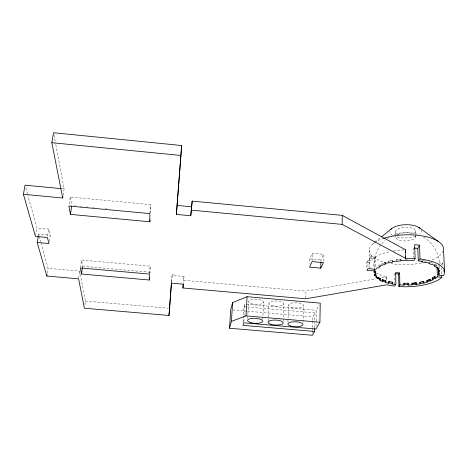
<?xml version="1.0" encoding="UTF-8"?>
<svg xmlns="http://www.w3.org/2000/svg" width="468" height="468" viewBox="0 0 468 468"><rect width="100%" height="100%" fill="white"/><g stroke="black" fill="none" stroke-linecap="round" stroke-linejoin="round"><path stroke-width="0.35" stroke-dasharray="2.34 1.75" d="M149.976 273.663L150.193 266.187L81.514 260.044L80.478 267.228M150.749 212.975L150.836 204.674L70.276 197.051L68.995 205.329M323.499 261.243L323.61 254.305L312.285 253.27L309.757 258.915L309.646 263.706M320.89 261.302L320.913 259.933L323.61 254.305M316.052 326.137L316.134 321.814M316.152 321.095L316.362 310.284L319.27 304.908M312.454 333.134L312.501 331.011M312.513 330.303L312.56 328.179M312.571 327.471L312.712 321.101M312.723 320.393L312.8 316.854L314.964 312.858L247.625 307.014M314.666 327.887L314.964 312.858M312.115 260.898L312.285 253.27M303.03 322.3L303.469 305.563M305.779 298.093L305.949 291.154L375.798 278.864M287.931 321.885L288.499 305.177M283.263 321.335L283.9 303.855M268.164 320.919L268.936 303.469M262.724 319.574L263.542 302.082M247.671 318.433L248.584 301.696M370.141 267.994A37.463 14.461 -1.2 0 1 369.884 262.396L369.843 257.78L371.019 255.897L375.71 257.148L375.582 267.216M243.103 322.493L244.004 306.704L244.817 304.06L244.161 315.625M243.834 321.411L244.12 316.35M375.71 257.148L374.669 258.775L374.523 268.819M171.621 281.841L172.095 275.4L184.023 276.459L183.357 283.117M171.493 281.736L172.095 275.4M149.421 273.347L150.193 266.187M184.023 276.459L183.608 280.326L305.949 291.154M149.848 213.613L150.836 204.674M84.872 304.65L85.369 301.076L79.706 271.136L48.052 268.334L40.915 242.535M82.421 267.661L82.62 266.245L81.514 260.044M78.694 278.132L79.706 271.136M63.151 195.203L64.157 188.908L55.417 142.693M49.263 241.459L50.275 235.234L48.754 229.092L36.896 228.004L27.963 195.712M47.262 273.236L48.052 268.334M47.607 236.088L48.754 229.092M38.364 235.55L38.598 234.17L50.275 235.234M35.58 235.702L36.896 228.004M366.83 267.608L366.789 262.115L367.93 260.249L371.065 260.536A37.458 14.461 -1.2 0 1 390.066 251.638M386.65 279.87L386.685 276.834L385.796 276.652A37.463 14.461 -1.2 0 1 375.775 272.973M380.788 244.846C375.687 251.217 373.417 259.535 373.996 267.626M441.248 264.818L442.786 262.981L437.995 263.028M381.677 243.781L384.784 240.581M372.721 244.044L374.377 242.693M374.926 242.243L380.999 237.288M387.41 238.586L388.768 237.592M426.073 260.811L425.389 261.249L421.615 260.424M393.401 235.164L394.483 234.696M381.964 264.97L381.941 263.531L385.018 262.291L385.579 262.507A37.171 14.906 -1.4 0 1 382.789 238.657M385.579 262.507L382.508 263.741L381.941 263.531M395.091 234.491C402.305 231.795 410.366 231.835 417.626 234.333M388.493 261.214L392.313 260.307L392.71 260.577L388.89 261.477L388.493 261.214L388.522 262.659M434.304 264.496L435.018 264.338L437.036 265.783L436.322 265.947L434.807 264.859M381.56 277.852L386.597 276.962M396.408 259.605L400.696 259.108L400.895 259.407L396.607 259.904L396.408 259.605L396.437 261.056M405.089 259.33L408.897 259.29M246.262 304.188L316.362 310.284M244.004 306.704L246.899 306.955M232.859 309.951L246.671 311.144M247.396 311.208L312.8 316.854M85.369 301.076L168.217 308.201M82.62 266.245L150.129 272.247M172.195 274.377L173.581 274.5M366.789 262.115L369.884 262.396M309.757 258.915L320.913 259.933M73.967 205.768L75.418 205.902M80.49 206.382L81.935 206.517M86.282 206.926L87.732 207.061M92.804 207.535L94.249 207.669M105.119 208.693L106.564 208.827M61.981 188.698L64.157 188.908M369.843 257.78L374.669 258.775M380.408 265.128L379.32 264.894L377.19 266.368L378.273 266.602M422.294 259.986L424.183 260.395M423.464 237.071C433.426 242.845 439.622 254.095 439.534 265.572M25.828 187.99L27.77 195.01M38.598 234.17L38.984 235.562M39.177 236.264L40.722 241.839M53.937 134.872L55.282 141.985M70.276 197.051L71.797 205.563M438.276 265.508L438.411 266.748M436.685 264.619L436.954 267.099M413.554 247.987L413.917 257.511M442.786 262.981L442.95 266.473M443.114 269.966L443.278 273.452M441.377 267.597L441.698 274.546M439.563 266.286L439.756 270.562M415.496 231.011L415.584 233.737M415.607 234.415L415.672 236.457M400.696 259.108L400.737 260.565M395.635 231.882L395.694 234.591M395.712 235.269L395.758 237.305M394.109 273.622L394.331 284.041M392.313 260.307L392.342 261.764M386.685 276.834L386.773 281.906M385.018 262.291L385.041 263.736M371.019 255.897L371.065 260.536M369.223 249.777L369.34 264.285M367.93 260.249L367.983 267.831M393.377 251.018A37.458 14.461 -1.2 0 1 404.691 249.883M421.141 229.893A15.766 6.622 -1.7 0 1 419.474 234.135M415.596 236.211A15.766 6.622 -1.7 0 1 395.589 236.703M392.424 235.299A15.766 6.622 -1.7 0 1 389.867 231.268M443.219 250.784A37.171 14.906 -1.4 0 1 431.239 260.261M421.352 263.034A37.171 14.906 -1.4 0 1 391.014 263.607M415.537 235.925A9.974 4.136 -1.6 0 1 405.522 240.979A9.974 4.136 -1.6 0 1 395.951 236.223M397.472 234.702A9.974 4.136 -1.6 0 1 413.373 234.018M398.906 234.667A9.945 4.177 -1.7 0 1 398.209 228.77A9.945 4.177 -1.7 0 1 412.285 228.162A9.945 4.177 -1.7 0 1 412.846 234.07M429.489 261.823L428.893 262.051L431.894 263.232L432.49 263.01L429.489 261.823M251.532 303.761A7.5 2.632 3 0 0 263.496 302.539A7.5 2.632 3 0 0 253.159 299.309A7.5 2.632 3 0 0 251.532 303.761M271.762 305.516A7.494 2.621 2.5 0 0 283.819 304.311A7.494 2.621 2.5 0 0 273.663 301.1A7.494 2.621 2.5 0 0 271.762 305.516M291.207 307.213A7.488 2.609 2 0 0 303.363 306.014A7.488 2.609 2 0 0 293.372 302.819A7.488 2.609 2 0 0 291.207 307.213"/><path stroke-width="0.7" d="M437.726 267.409L437.791 268.848L438.575 268.767L437.1 267.228L436.381 267.392L434.362 265.947L435.082 265.783L432.549 264.461L431.952 264.689L428.951 263.507L429.548 263.279L426.126 262.267L425.441 262.706L421.668 261.881L422.347 261.442L418.287 260.822L420.007 258.997L419.527 245.144L414.648 244.676L415.098 258.535L405.575 258.342L342.207 224.394L342.266 215.385L192.178 201.1L190.768 215.766L176.383 214.414L181.66 145.53L53.533 132.742L51.837 142.699L62.706 197.999L23.4 194.284L25.05 185.182L61.261 188.633M149.298 280.022L149.345 274.067L80.373 267.942L81.508 274.037L149.298 280.022L149.52 277.898M149.778 221.779L149.848 213.613L68.884 206.019L70.44 214.391L149.778 221.779L150.006 219.749M320.773 268.146L323.476 262.63L312.097 261.589L309.564 267.134L320.773 268.146L320.878 261.986M314.59 331.461L242.939 325.365L243.752 322.856L315.994 329.022L319.907 322.218L320.241 303.118L247.075 296.712L232.614 302.568L230.683 309.763L229.507 328.232L312.408 335.258L314.59 331.461L314.648 328.6M403.937 283.713L403.954 283.269L408.119 283.245L408.131 285.065L412.273 284.842L412.056 283.193L416.116 282.766L416.339 284.421L420.258 283.813L419.854 282.181L423.569 281.385L423.979 283.017L427.424 282.052L426.904 281.859L426.851 280.461L429.969 279.332L430.496 279.531L430.548 280.935L433.292 279.671L432.262 279.449L432.204 278.045L434.515 276.652L435.55 276.875L435.609 278.284L434.573 278.068L432.262 279.449M441.728 275.243L441.827 277.331A37.627 14.204 -1.1 0 1 398.923 286.545L399.859 284.918L403.972 285.094L403.989 284.655L408.154 284.626M229.507 328.232L231.426 321.387L246.01 315.871L247.075 296.712M408.119 283.245L408.131 285.065M231.426 321.387L232.614 302.568M38.247 236.246L37.194 242.471L46.812 276.044L78.595 278.834L84.375 308.231L168.995 315.461L171.358 283.146L183.333 284.199L182.924 287.995L305.762 298.789L386.82 284.801L394.372 286.129L395.864 284.55L395.682 272.604L399.625 272.967L399.859 284.918M171.569 282.561L168.995 315.461M176.383 214.414L181.66 145.53M182.924 287.995L183.298 283.813M190.768 215.766L192.178 201.1M420.007 258.997A37.627 14.204 -1.1 0 1 443.371 275.547L438.791 275.243L439.587 273.628L438.335 273.64L438.563 272.002L439.821 271.996L439.487 270.364L438.703 270.445L437.791 268.848M81.508 274.037L82.421 267.661M70.44 214.391L71.692 206.242M62.706 197.999L62.928 196.601M46.812 276.044L47.034 274.64M374.523 268.819L374.043 272.563L375.272 272.551L375.324 274.166L374.102 274.178L374.71 275.757L375.453 275.675L376.588 277.202L375.851 277.278L377.5 278.723L378.162 278.571L380.285 279.911L380.268 278.519L378.144 277.179L377.483 277.325L377.5 278.723M418.287 260.822L417.766 248.391L419.527 245.144M415.098 258.535L414.01 260.419L400.737 260.565L400.93 260.863L396.642 261.36L396.437 261.056L392.342 261.764L392.74 262.027L388.92 262.928L388.522 262.659L385.041 263.736L385.603 263.952L382.526 265.18L381.964 264.97L379.337 266.333L380.425 266.561L378.29 268.029L377.208 267.801L375.605 269.346L367.988 268.521L366.848 270.352L374.546 270.943M342.266 215.385L405.452 249.725L405.423 252.697M398.923 286.545L398.631 274.043L399.625 272.967M381.549 236.837L391.482 228.729M435.609 278.284L437.457 276.804L441.827 277.331M395.864 284.55L392.038 283.994L392.64 283.608L392.611 282.227L389.019 281.484L388.422 281.871L388.446 283.251L385.146 282.339L385.679 282.14L385.655 280.753L382.701 279.677L382.169 279.882L382.192 281.274L382.725 281.069L385.679 282.14M388.446 283.251L389.048 282.865L392.64 283.608M392.008 282.613L392.611 282.227M385.123 280.958L385.655 280.753M429.244 279.981L427.372 280.66L426.851 280.461M426.904 281.859L430.028 280.736L430.548 280.935M379.606 278.665L380.268 278.519M380.285 279.911L379.63 280.057L382.192 281.274M422.072 282.023L423.926 281.625M419.901 283.573L423.979 283.017M376.588 277.202L376.576 275.798L375.435 274.271L374.698 274.353L374.71 275.757M412.911 283.386L416.292 283.035M412.056 283.193L412.097 284.573L416.339 284.421M374.031 271.147L375.26 271.136L375.324 274.166M439.756 270.562L438.498 270.574L438.335 273.64M246.01 315.871L319.907 322.218M37.194 242.471L48.924 243.53L47.379 237.492L35.463 236.404L23.4 194.284M395.401 273.739L398.631 274.043M177.243 205.452L191.558 206.809M191.377 210.15L342.207 224.394M414.256 248.052L417.766 248.391M51.837 142.699L180.695 155.446M432.204 278.045L433.239 278.267M382.169 279.882L383.941 280.525M419.854 282.181L420.211 282.42M418.959 227.506L438.2 241.371M436.954 267.099L437.457 276.804M444.6 271.832L443.506 248.824A37.171 14.906 -1.4 0 0 422.493 235.942A37.171 14.906 -1.4 0 0 383.438 238.434M438.639 269.012L438.703 270.445M438.539 269.58L438.791 275.243M434.515 276.652L434.573 278.068M429.969 279.332L430.028 280.736M423.569 281.385L423.616 282.777M416.116 282.766L416.163 284.152M405.452 249.725L405.68 258.231M405.516 256.224L405.575 258.342M403.954 283.269L403.972 285.094M389.019 281.484L389.048 282.865M382.701 279.677L382.725 281.069M378.144 277.179L378.162 278.571M375.435 274.271L375.453 275.675M375.26 271.136L375.272 272.551M390.681 229.554A15.766 6.622 -1.7 0 1 404.838 224.739A15.766 6.622 -1.7 0 1 419.942 228.255M250.538 322.587A7.576 2.504 3 0 0 262.606 321.469A7.576 2.504 3 0 0 252.158 318.357A7.576 2.504 3 0 0 250.538 322.587M270.96 324.336A7.564 2.492 2.6 0 0 283.134 323.224A7.564 2.492 2.6 0 0 272.867 320.135A7.564 2.492 2.6 0 0 270.96 324.336M290.599 326.009A7.564 2.48 2.1 0 0 302.866 324.915A7.564 2.48 2.1 0 0 292.775 321.844A7.564 2.48 2.1 0 0 290.599 326.009"/></g></svg>
